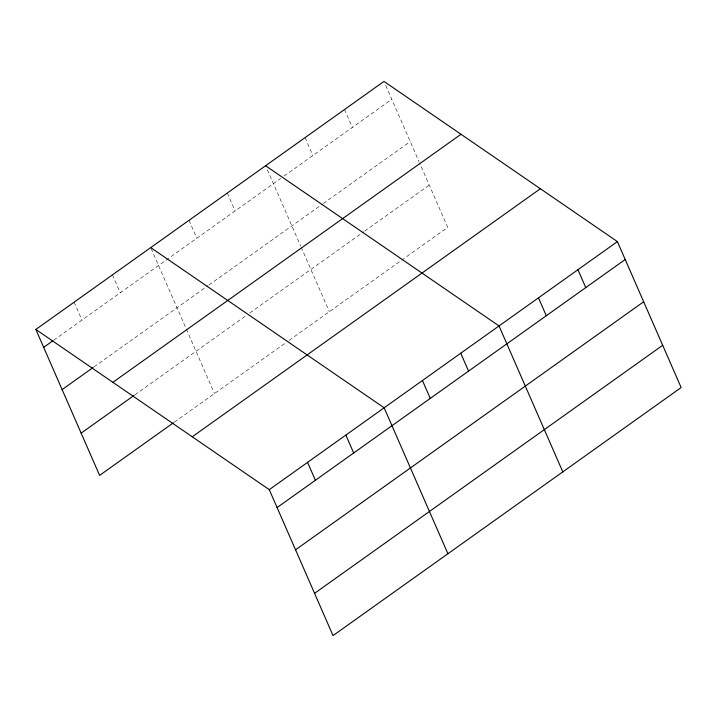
<?xml version="1.0" encoding="UTF-8"?>
<svg xmlns="http://www.w3.org/2000/svg" width="717" height="717" viewBox="0 0 717 717"><rect width="100%" height="100%" fill="white"/><g stroke="black" fill="none" stroke-linecap="round" stroke-linejoin="round"><path stroke-width="0.54" stroke-dasharray="3.58 2.69" d="M53.694 340.208L280.598 178.533M284.183 175.979L391.787 99.304M94.044 366.871L208.011 285.662M208.916 285.016L322.372 204.175M323.268 203.529L410.249 141.563M134.939 394.807L246.173 315.552M249.821 312.953L363.806 231.734M364.702 231.098L429.268 185.094M174.374 422.125L285.599 342.869M289.247 340.27L447.731 227.343L419.535 162.822M385.701 85.386L419.095 161.809M344.518 109.522L352.334 127.42M305.066 137.637L312.881 155.526M267.342 169.723L300.737 246.146M301.176 247.159L329.363 311.68M227.316 193.034L235.131 210.923M189.019 220.316L196.843 238.214M151.162 248.593L185.855 328.001M186.295 329.013L214.491 393.534M112.435 274.889L120.259 292.787M74.147 302.171L81.962 320.069"/><path stroke-width="1.08" d="M35.85 329.453L383.971 81.406L617.391 241.602L681.15 387.547L333.029 635.594L269.269 489.657L35.85 329.453L99.609 475.398L173.46 422.77M43.665 347.351L52.789 340.853M62.128 389.609L93.129 367.516M112.883 382.322L460.995 134.276M81.146 433.14L134.025 395.461M192.246 436.787L540.358 188.741M269.269 489.657L617.391 241.602M277.094 507.555L625.215 259.5M295.556 549.805L643.669 301.758M314.575 593.335L662.687 345.289M265.604 165.744L499.032 325.939L562.791 471.876M150.731 247.598L384.151 407.803L447.91 553.739M577.938 269.717L585.753 287.616M538.485 297.833L546.3 315.731M460.735 353.23L468.559 371.128M422.447 380.512L430.263 398.41M345.863 435.085L353.678 452.983M307.566 462.366L315.381 480.265"/></g></svg>
